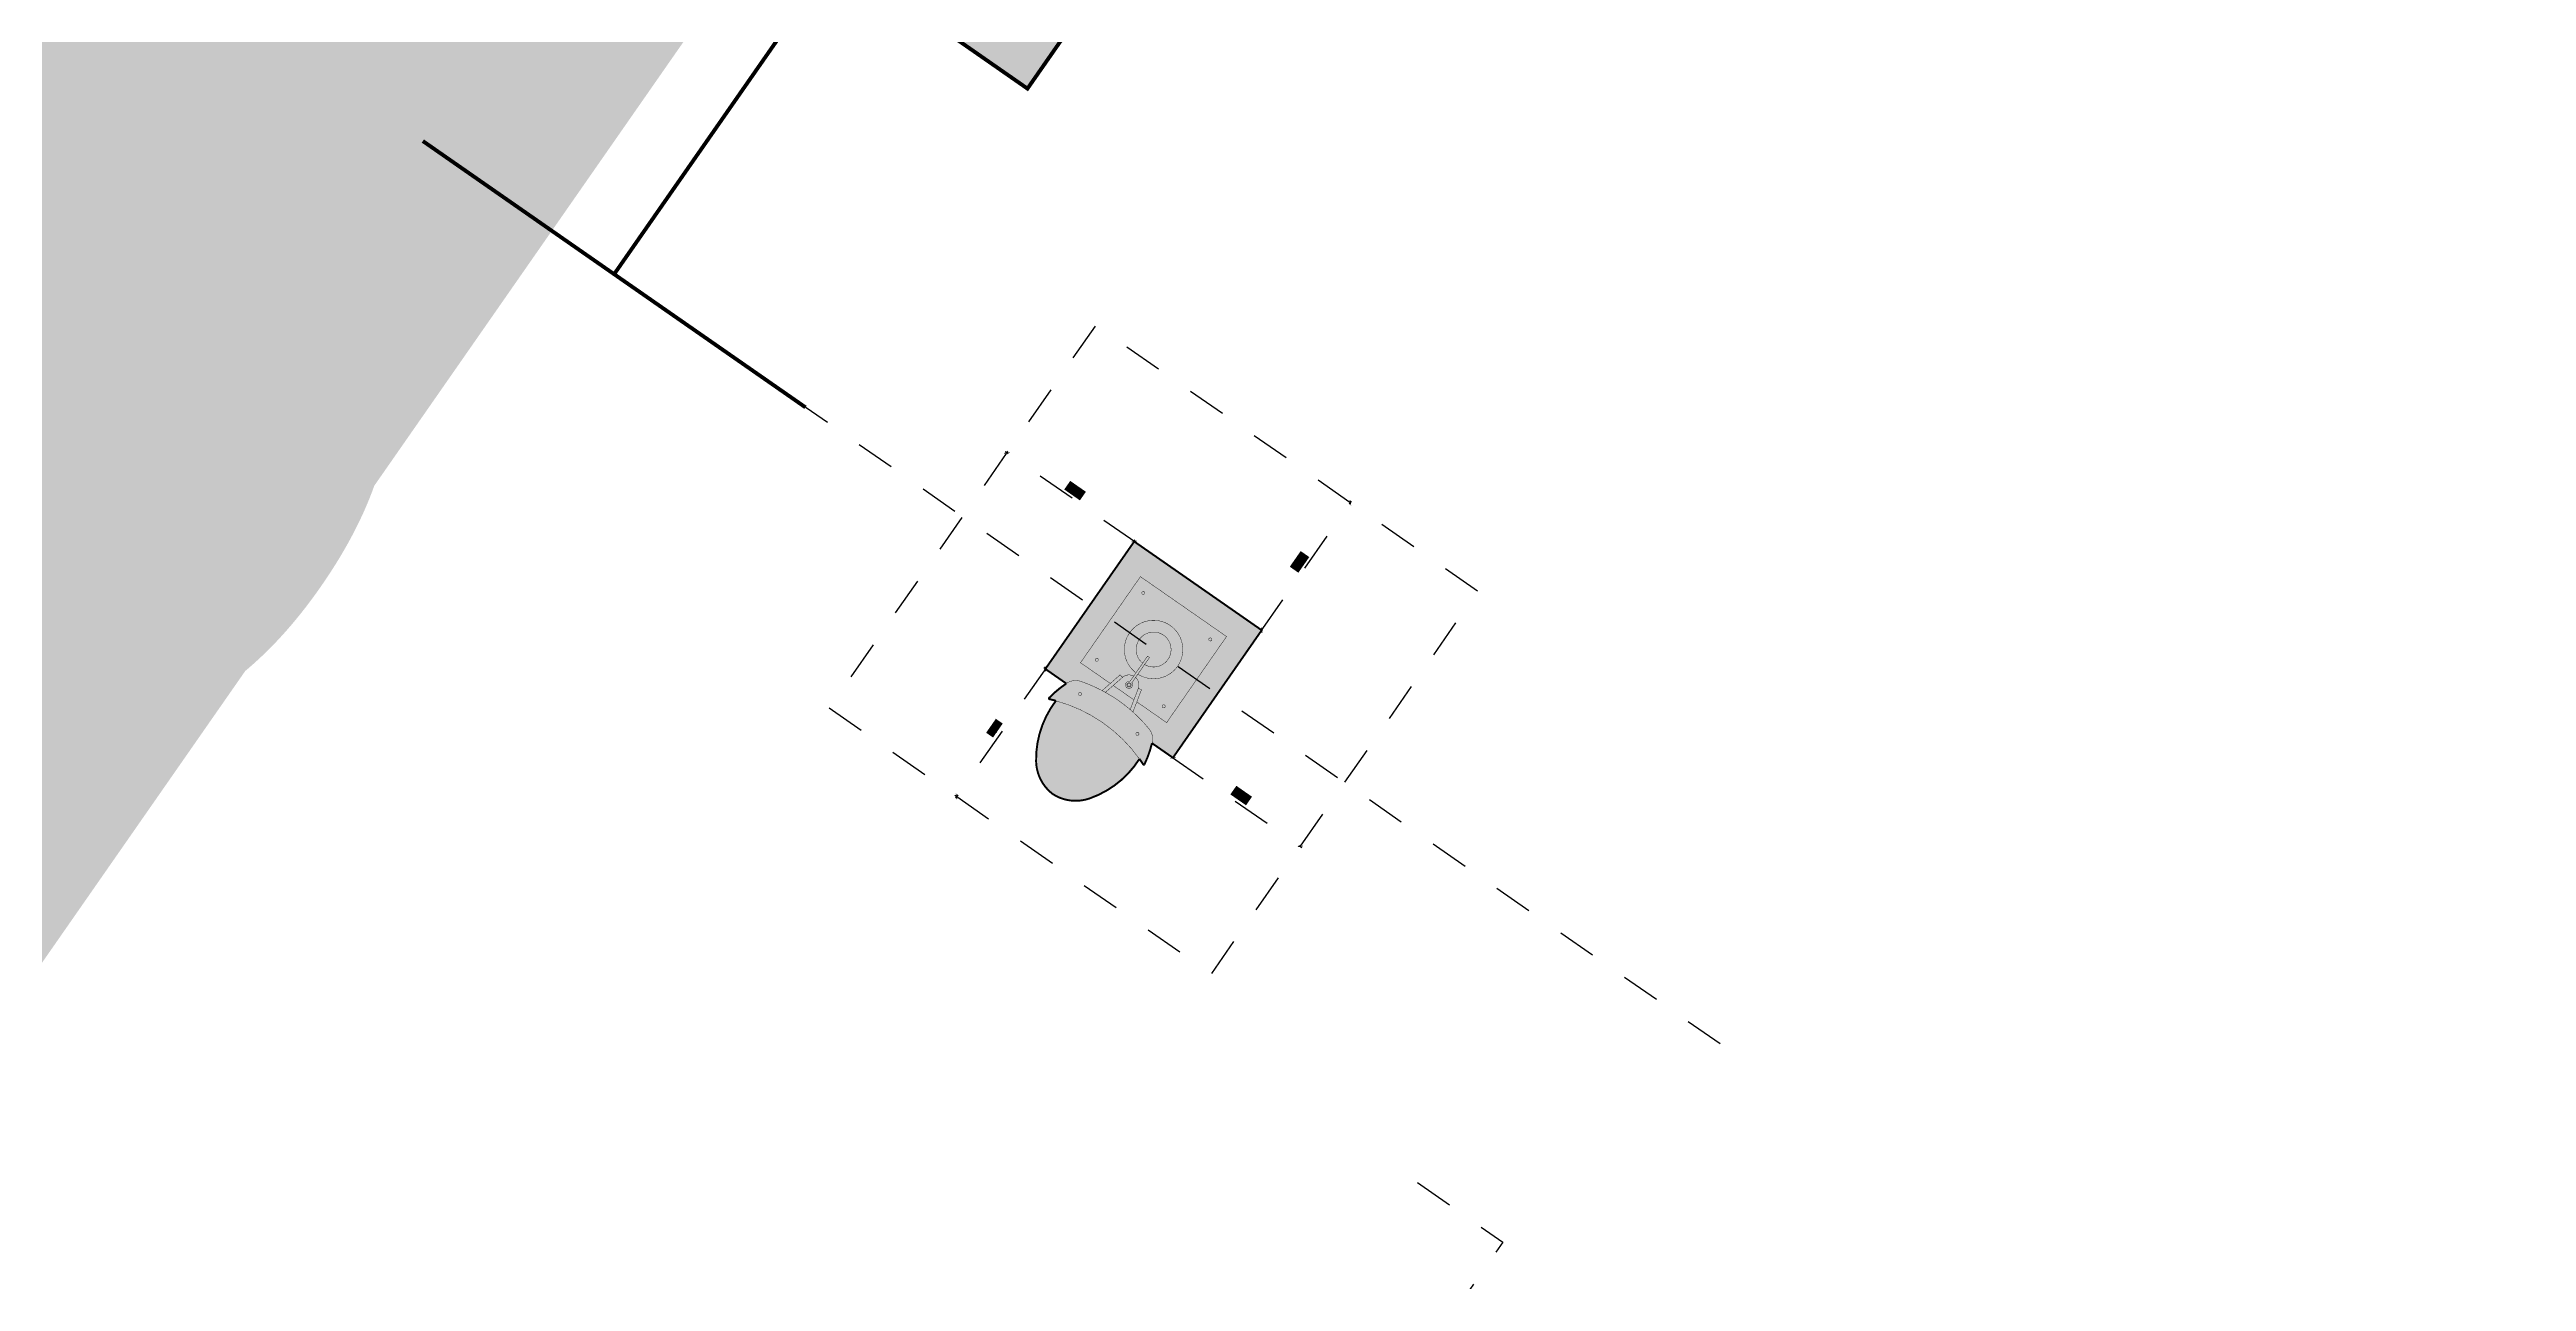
# Model space of a CAD drawing. Extents: x 218857 to 219044, y 632203 to 632441.
# Drawn here: x 218999.8 to 219006.18, y 632341.19 to 632344.36 of the extents above; entities that cross this region are included whole.
import ezdxf
from ezdxf.enums import TextEntityAlignment as Align

# ---------------------------------------------------------------- set-up
doc = ezdxf.new("R2018")
doc.units = 0
doc.header["$MEASUREMENT"] = 0
doc.linetypes.add('TRAZOS', pattern=[19.049999999999997, 12.7, -6.35])
doc.layers.get('0').update_dxf_attribs({"color": 4})
doc.layers.get('Defpoints').update_dxf_attribs({"color": 3, "lineweight": 30})
doc.layers.add('PC_T7200_002_SG-GRAL-HIDDEN DATA', color=150, linetype='TRAZOS', true_color=0x007fff, plot=False)
doc.layers.add('PC_T7200_520_SG-LOT 25-SIGNALS', color=1, linetype='Continuous', true_color=0xff0000)
doc.layers.add('PC_T7200_522_SG-LOT 25-AXLE COUNTER', color=7, linetype='Continuous', true_color=0xff0002)
doc.styles.add('ARIAL NARROW', font='ARIALN.TTF')
doc.styles.get("Standard").update_dxf_attribs({"font": 'arial.ttf'})
doc.dimstyles.new('1-10', dxfattribs={"dimscale": 10, "dimtxt": 0.0018, "dimasz": 0.001, "dimexe": 0.0005, "dimexo": 0.0005, "dimgap": 0.0008, "dimtad": 1, "dimzin": 1, "dimtxsty": 'ARIAL NARROW', "dimblk": 'ARCHTICK', "dimcen": 0.0015, "dimdle": 0.0005, "dimclrd": 256, "dimclre": 256, "dimclrt": 256, "dimazin": 0, "dimtfac": 1, "dimtmove": 0, "dimatfit": 3, "dimfxl": 0.004, "dimfxlon": 1, "dimtfill": 2, "dimtfillclr": 255, "dimlwd": -1, "dimlwe": -1, "dimarcsym": 0})

# ---------------------------------------------------------------- blocks, each defined once
blk = doc.blocks.new('*U112')
at = {"lineweight": 30}
for tag, p in [('X=INSERTIONPOINT', (4.481422312285218, 1.325410298985033)), ('Y=INSERTIONPOINT', (4.881422312285232, 1.325666097059094))]:
    blk.add_attdef(tag, text='', height=0.25, rotation=89.9999999977109, dxfattribs=at).set_placement(p, align=Align.MIDDLE_CENTER)
at = {"style": 'ARIAL NARROW', "flags": 9}
for tag, rotation, p in [('AT007', 44.99999999771089, (-0.1630447881394961, 14.60484571366747)), ('AT005', 89.99999999771089, (5.574054272974399, 11.81645736578995)), ('AT006', 89.99999999771089, (-0.1630447883707564, 8.816457366019154))]:
    blk.add_attdef(tag, text='', height=0.25, rotation=rotation, dxfattribs=at).set_placement(p, align=Align.MIDDLE_LEFT)
at = {"style": 'ARIAL NARROW'}
for tag, height, flags, p in [('AT001', 0.5, 8, (5.615955054640148, 6.316457365788249)), ('AT008', 0.25, 9, (2.915955054640153, 6.316457365896145)), ('AT004', 0.25, 9, (3.31595505464015, 6.316457365880163)), ('AT000', 0.25, 8, (3.715955054640153, 6.316457365864183)), ('AT003', 0.25, 8, (4.11595505464015, 6.316457365848201)), ('GIS01', 0.25, 9, (6.315955054640153, 6.316457365760307)), ('GIS02', 0.25, 9, (6.71595505464015, 6.316457365744325)), ('GIS03', 0.25, 9, (7.115955054640151, 6.316457365728345)), ('GIS04', 0.25, 9, (7.515955054640151, 6.316457365712363)), ('GIS05', 0.25, 9, (7.915955054640151, 6.316457365696383)), ('GIS06', 0.25, 9, (8.315955054640153, 6.316457365680401)), ('GIS07', 0.25, 9, (8.715955054640151, 6.316457365664421)), ('GIS08', 0.25, 9, (9.115955054640152, 6.316457365648441)), ('GIS09', 0.25, 9, (9.515955054640152, 6.316457365632459)), ('GIS10', 0.25, 9, (9.915955054640154, 6.316457365616477))]:
    blk.add_attdef(tag, text='', height=height, rotation=89.99999999771089, dxfattribs=dict(at, flags=flags)).set_placement(p, align=Align.MIDDLE_CENTER)
blk.add_attdef('AT009', text='', height=0.5000000000000001, rotation=1.843795378697864e-09, dxfattribs=at).set_placement((3.104988341675133, 3.999778938432176), align=Align.MIDDLE_CENTER)
blk = doc.blocks.new('_ArchTick')
at = {"color": 0, "linetype": 'ByBlock', "const_width": 0.15}
blk.add_lwpolyline([(-0.5, -0.5), (0.5, 0.5)], dxfattribs=at)
blk = doc.blocks.new('*D9')
at = {"layer": 'Defpoints', "color": 0, "linetype": 'TRAZOS', "ltscale": 0.005, "transparency": 16777216}
for p in [(-1.220024815875804, 0.05799999999999272), (-1.220024815875804, 0.05799999999999272), (-0.2200000000011642, 0.05799999999999272)]:
    blk.add_point(p, dxfattribs=at)
at = {"layer": 'PC_T7200_002_SG-GRAL-HIDDEN DATA', "ltscale": 0.005, "transparency": 16777216}
for p, q in [((-0.2150000000011641, 0.05799999999999272), (-1.225024815875804, 0.05799999999999272)), ((-1.220024815875804, 0.05799999999999273), (-1.220024815875804, 0.06299999999999273)), ((-0.2200000000011642, 0.05799999999999273), (-0.2200000000011642, 0.06299999999999273))]:
    blk.add_line(p, q, dxfattribs=at)
at = {"layer": 'PC_T7200_002_SG-GRAL-HIDDEN DATA', "linetype": 'TRAZOS', "ltscale": 0.005, "transparency": 16777216, "xscale": 0.01, "yscale": 0.01, "zscale": 0.01, "rotation": 180}
blk.add_blockref('_ArchTick', (-1.220024815875804, 0.05799999999999272), dxfattribs=at)
at = {"layer": 'PC_T7200_002_SG-GRAL-HIDDEN DATA', "linetype": 'TRAZOS', "ltscale": 0.005, "transparency": 16777216, "xscale": 0.01, "yscale": 0.01, "zscale": 0.01}
blk.add_blockref('_ArchTick', (-0.2200000000011642, 0.05799999999999272), dxfattribs=at)
at = {"layer": 'PC_T7200_002_SG-GRAL-HIDDEN DATA', "linetype": 'TRAZOS', "ltscale": 0.005, "transparency": 16777216, "insert": (-0.7200124079384841, 0.07681718963164347), "char_height": 0.018, "attachment_point": 5, "style": 'ARIAL NARROW', "bg_fill": 1, "box_fill_scale": 1.1, "bg_fill_color": 255, "bg_fill_transparency": 0}
blk.add_mtext('1,00', dxfattribs=at)
blk = doc.blocks.new('*D10')
at = {"layer": 'Defpoints', "color": 0, "linetype": 'TRAZOS', "ltscale": 0.005, "transparency": 16777216}
for p in [(0.2200000000011642, 0.05799999999999272), (1.219975184124195, 0.05799999999999107), (1.219975184124195, 0.05799999999999107)]:
    blk.add_point(p, dxfattribs=at)
at = {"layer": 'PC_T7200_002_SG-GRAL-HIDDEN DATA', "ltscale": 0.005, "transparency": 16777216}
for p, q in [((0.2150000000011641, 0.05799999999999107), (1.224975184124195, 0.05799999999999107)), ((0.2200000000011642, 0.05799999999999438), (0.2200000000011642, 0.06299999999999438)), ((1.219975184124195, 0.05799999999999107), (1.219975184124195, 0.06299999999999106))]:
    blk.add_line(p, q, dxfattribs=at)
at = {"layer": 'PC_T7200_002_SG-GRAL-HIDDEN DATA', "linetype": 'TRAZOS', "ltscale": 0.005, "transparency": 16777216, "xscale": 0.01, "yscale": 0.01, "zscale": 0.01, "rotation": 180}
blk.add_blockref('_ArchTick', (0.2200000000011642, 0.05799999999999107), dxfattribs=at)
at = {"layer": 'PC_T7200_002_SG-GRAL-HIDDEN DATA', "linetype": 'TRAZOS', "ltscale": 0.005, "transparency": 16777216, "xscale": 0.01, "yscale": 0.01, "zscale": 0.01}
blk.add_blockref('_ArchTick', (1.219975184124195, 0.05799999999999107), dxfattribs=at)
at = {"layer": 'PC_T7200_002_SG-GRAL-HIDDEN DATA', "linetype": 'TRAZOS', "ltscale": 0.005, "transparency": 16777216, "insert": (0.7199875920626797, 0.07681718963164182), "char_height": 0.018, "attachment_point": 5, "style": 'ARIAL NARROW', "bg_fill": 1, "box_fill_scale": 1.1, "bg_fill_color": 255, "bg_fill_transparency": 0}
blk.add_mtext('1,00', dxfattribs=at)
blk = doc.blocks.new('*D18')
at = {"layer": 'Defpoints', "color": 0, "linetype": 'TRAZOS', "ltscale": 0.005, "transparency": 16777216}
for p in [(0.1998254115829177, 0.5998543394666401), (0.1998254115829275, 0.5998543394666401), (0.1999302742263326, 0.1997845262979824)]:
    blk.add_point(p, dxfattribs=at)
at = {"layer": 'PC_T7200_002_SG-GRAL-HIDDEN DATA', "ltscale": 0.005, "transparency": 16777216}
for p, q in [((0.1998254115829078, 0.5998543394666401), (0.1948254115829078, 0.5998543394666401)), ((0.1998254115829276, 0.1947845262979824), (0.1998254115829275, 0.6048543394666401)), ((0.1998254115829276, 0.1997845262979824), (0.1948254115829276, 0.1997845262979824))]:
    blk.add_line(p, q, dxfattribs=at)
at = {"layer": 'PC_T7200_002_SG-GRAL-HIDDEN DATA', "linetype": 'TRAZOS', "ltscale": 0.005, "transparency": 16777216, "xscale": 0.01, "yscale": 0.01, "zscale": 0.01}
for p, rotation in [((0.1998254115829275, 0.5998543394666401), 90), ((0.1998254115829276, 0.1997845262979824), 270)]:
    blk.add_blockref('_ArchTick', p, dxfattribs=dict(at, rotation=rotation))
at = {"layer": 'PC_T7200_002_SG-GRAL-HIDDEN DATA', "linetype": 'TRAZOS', "ltscale": 0.005, "transparency": 16777216, "insert": (0.1810082219512769, 0.3998194328823111), "char_height": 0.018, "attachment_point": 5, "rotation": 90, "style": 'ARIAL NARROW', "bg_fill": 1, "box_fill_scale": 1.25, "bg_fill_color": 255, "bg_fill_transparency": 0}
blk.add_mtext('0,40', dxfattribs=at)
blk = doc.blocks.new('*D19')
at = {"layer": 'Defpoints', "color": 0, "linetype": 'TRAZOS', "ltscale": 0.005, "transparency": 16777216}
for p in [(0.2002095269009924, -0.2002154493326174), (0.5995878779013221, -0.2002154493326174), (0.5995878779013221, -0.2002154493326174)]:
    blk.add_point(p, dxfattribs=at)
at = {"layer": 'PC_T7200_002_SG-GRAL-HIDDEN DATA', "ltscale": 0.005, "transparency": 16777216}
for p, q in [((0.1952095269009924, -0.2002154493326174), (0.6045878779013221, -0.2002154493326174)), ((0.2002095269009924, -0.2002154493326174), (0.2002095269009924, -0.1952154493326174)), ((0.5995878779013221, -0.2002154493326174), (0.5995878779013221, -0.1952154493326174))]:
    blk.add_line(p, q, dxfattribs=at)
at = {"layer": 'PC_T7200_002_SG-GRAL-HIDDEN DATA', "linetype": 'TRAZOS', "ltscale": 0.005, "transparency": 16777216, "xscale": 0.01, "yscale": 0.01, "zscale": 0.01, "rotation": 180}
blk.add_blockref('_ArchTick', (0.2002095269009924, -0.2002154493326174), dxfattribs=at)
at = {"layer": 'PC_T7200_002_SG-GRAL-HIDDEN DATA', "linetype": 'TRAZOS', "ltscale": 0.005, "transparency": 16777216, "xscale": 0.01, "yscale": 0.01, "zscale": 0.01}
blk.add_blockref('_ArchTick', (0.5995878779013221, -0.2002154493326174), dxfattribs=at)
at = {"layer": 'PC_T7200_002_SG-GRAL-HIDDEN DATA', "linetype": 'TRAZOS', "ltscale": 0.005, "transparency": 16777216, "insert": (0.3998987024011572, -0.1813982597009666), "char_height": 0.018, "attachment_point": 5, "style": 'ARIAL NARROW', "bg_fill": 1, "box_fill_scale": 1.25, "bg_fill_color": 255, "bg_fill_transparency": 0}
blk.add_mtext('0,40', dxfattribs=at)
blk = doc.blocks.new('*D20')
at = {"layer": 'Defpoints', "color": 0, "linetype": 'TRAZOS', "ltscale": 0.005, "transparency": 16777216}
for p in [(-0.5993081402864358, 0.1997845262979823), (-0.5993081402864358, 0.1997845262979823), (-0.199929789286106, 0.1997845262979823)]:
    blk.add_point(p, dxfattribs=at)
at = {"layer": 'PC_T7200_002_SG-GRAL-HIDDEN DATA', "ltscale": 0.005, "transparency": 16777216}
for p, q in [((-0.194929789286106, 0.1997845262979823), (-0.6043081402864358, 0.1997845262979823)), ((-0.5993081402864358, 0.1997845262979823), (-0.5993081402864358, 0.2047845262979823)), ((-0.199929789286106, 0.1997845262979823), (-0.199929789286106, 0.2047845262979823))]:
    blk.add_line(p, q, dxfattribs=at)
at = {"layer": 'PC_T7200_002_SG-GRAL-HIDDEN DATA', "linetype": 'TRAZOS', "ltscale": 0.005, "transparency": 16777216, "xscale": 0.01, "yscale": 0.01, "zscale": 0.01, "rotation": 180}
blk.add_blockref('_ArchTick', (-0.5993081402864358, 0.1997845262979823), dxfattribs=at)
at = {"layer": 'PC_T7200_002_SG-GRAL-HIDDEN DATA', "linetype": 'TRAZOS', "ltscale": 0.005, "transparency": 16777216, "xscale": 0.01, "yscale": 0.01, "zscale": 0.01}
blk.add_blockref('_ArchTick', (-0.199929789286106, 0.1997845262979823), dxfattribs=at)
at = {"layer": 'PC_T7200_002_SG-GRAL-HIDDEN DATA', "linetype": 'TRAZOS', "ltscale": 0.005, "transparency": 16777216, "insert": (-0.3996189647862709, 0.218601715929633), "char_height": 0.018, "attachment_point": 5, "style": 'ARIAL NARROW', "bg_fill": 1, "box_fill_scale": 1.25, "bg_fill_color": 255, "bg_fill_transparency": 0}
blk.add_mtext('0,40', dxfattribs=at)
blk = doc.blocks.new('*D13')
at = {"layer": 'Defpoints', "color": 0, "linetype": 'TRAZOS', "ltscale": 0.005, "transparency": 16777216}
for p in [(-0.1999996024547671, -0.2002154493326175), (-0.1999996024547671, -0.6002154493326176), (-0.1999996024547674, -0.6002154493326176)]:
    blk.add_point(p, dxfattribs=at)
at = {"layer": 'PC_T7200_002_SG-GRAL-HIDDEN DATA', "ltscale": 0.005, "transparency": 16777216}
for p, q in [((-0.1999996024547675, -0.2002154493326175), (-0.2049996024547675, -0.2002154493326175)), ((-0.1999996024547675, -0.1952154493326175), (-0.1999996024547674, -0.6052154493326176)), ((-0.1999996024547674, -0.6002154493326176), (-0.2049996024547674, -0.6002154493326176))]:
    blk.add_line(p, q, dxfattribs=at)
at = {"layer": 'PC_T7200_002_SG-GRAL-HIDDEN DATA', "linetype": 'TRAZOS', "ltscale": 0.005, "transparency": 16777216, "xscale": 0.01, "yscale": 0.01, "zscale": 0.01}
for p, rotation in [((-0.1999996024547675, -0.2002154493326175), 90), ((-0.1999996024547674, -0.6002154493326176), 270)]:
    blk.add_blockref('_ArchTick', p, dxfattribs=dict(at, rotation=rotation))
at = {"layer": 'PC_T7200_002_SG-GRAL-HIDDEN DATA', "linetype": 'TRAZOS', "ltscale": 0.005, "transparency": 16777216, "insert": (-0.2188167920864183, -0.4002154493326174), "char_height": 0.018, "attachment_point": 5, "rotation": 90, "style": 'ARIAL NARROW', "bg_fill": 1, "box_fill_scale": 1.1, "bg_fill_color": 255, "bg_fill_transparency": 0}
blk.add_mtext('0,40', dxfattribs=at)
blk = doc.blocks.new('PC_T7200_(CAFS)_P1')
at = {"lineweight": 0}
h = blk.add_hatch(dxfattribs=at)
h.set_pattern_fill('ANSI31', color=256, scale=0.02)
h.set_pattern_definition([(45, (0, 0), (-0.04490128060534577, 0.04490128060534577), [])])
edge = h.paths.add_edge_path()
edge.add_line((-0.2200000000011642, 0.05799999999999272), (-0.2200000000011642, 0.150749987067627))
edge.add_arc((-0.2000747624312768, 0.1507499870918174), 0.01992523756988734, 134.8360176547205, 180.0000000695605, ccw=False)
edge.add_line((-0.214123651443515, 0.1648795238760954), (-0.1594869286345784, 0.2192043941067254))
edge.add_arc((-0.1454380397448777, 0.2050748573540543), 0.01992523746107528, 89.99999988377391, 134.8360174689338, ccw=False)
edge.add_line((-0.1454380397044588, 0.2250000948151296), (-0.1398878562322352, 0.2250000000530576))
edge.add_line((-0.1398878562322352, 0.2250000000530576), (-0.139999999984866, 0.2679999999999723))
edge.add_line((-0.139999999984866, 0.2679999999999723), (-0.0801121438271366, 0.2679999999999723))
edge.add_line((-0.0801121438271366, 0.2679999999999723), (-0.0801121438271366, 0.2250000000530576))
edge.add_line((-0.0801121438271366, 0.2250000000530576), (0.08011214373982511, 0.2250000000530576))
edge.add_line((0.08011214373982511, 0.2250000000530576), (0.07999999998719431, 0.2679999999999723))
edge.add_line((0.07999999998719431, 0.2679999999999723), (0.1398878561449237, 0.2679999999999723))
edge.add_line((0.1398878561449237, 0.2679999999999723), (0.1398878561449237, 0.2250000000530576))
edge.add_line((0.1398878561449237, 0.2250000000530576), (0.1454380397044588, 0.2250000948151296))
edge.add_arc((0.1454380397303258, 0.2050748573893285), 0.01992523742580116, 45.16398248922161, 90.0000000743816, ccw=False)
edge.add_line((0.1594869286054745, 0.2192043941067254), (0.214123651443515, 0.1648795237596801))
edge.add_arc((0.2000747625712357, 0.1507499870336098), 0.01992523742992847, 9.78178036348254e-08, 45.163982512657924, ccw=False)
edge.add_line((0.2200000000011642, 0.150749987067627), (0.2200000000011642, 0.05799999999999272))
edge.add_line((0.2200000000011642, 0.05799999999999272), (0.1806871313310694, 0.05799999999999272))
edge.add_line((0.1806871313310694, 0.05799999999999272), (0.1806871313310694, 0))
edge.add_line((0.1806871313310694, 0), (-0.1806871313310694, 0))
edge.add_line((-0.1806871313310694, 0), (-0.1806871313310694, 0.05799999999999272))
edge.add_line((-0.1806871313310694, 0.05799999999999272), (-0.2200000000011642, 0.05799999999999272))
at = {"const_width": 0.001, "flags": 128}
for points in [[(-0.2200000000011642, 0.05799999999999272), (-0.2200000000011642, 0.150749987067627, -0.1996562915409382), (-0.214123651443515, 0.1648795238760954), (-0.1594869286345784, 0.2192043941067254, -0.1981686549439758), (-0.1454380397044588, 0.2250000948151296), (-0.1398878562322352, 0.2250000000530576), (-0.139999999984866, 0.2679999999999723), (-0.0801121438271366, 0.2679999999999723), (-0.0801121438271366, 0.2250000000530576), (0.08011214373982511, 0.2250000000530576), (0.07999999998719431, 0.2679999999999723), (0.1398878561449237, 0.2679999999999723), (0.1398878561449237, 0.2250000000530576), (0.1454380397044588, 0.2250000948151296, -0.1981686549439758), (0.1594869286054745, 0.2192043941067254), (0.214123651443515, 0.1648795237596801, -0.1996562915409381), (0.2200000000011642, 0.150749987067627), (0.2200000000011642, 0.05799999999999272), (0.1806871313310694, 0.05799999999999272), (0.1806871313310694, 0), (-0.1806871313310694, 0), (-0.1806871313310694, 0.05799999999999272)], [(-0.1135330315055325, 0.1938041272520742, 1), (-0.1045330315055326, 0.1938041272520742, 1)], [(0.1035215124529787, 0.1938041272520742, 1), (0.1125215124529786, 0.1938041272520742, 1)], [(-0.1949559752729255, 0.09139999999999998, 1), (-0.1859559752729256, 0.09139999999999998, 1)], [(0.1839329371969216, 0.09139999999999998, 1), (0.1929329371969215, 0.09139999999999998, 1)]]:
    blk.add_lwpolyline(points, format="xyb", close=True, dxfattribs=at)
blk.add_lwpolyline([(-0.206204032379901, 0.05799999999999272), (-0.206204032379901, 0.1450123670110202, -0.1996562915409382), (-0.2003276838222519, 0.1591419037030732), (-0.1537955675448757, 0.2054084264272547, -0.1981686549439758), (-0.1397466786147561, 0.2112041272520742), (0.1397466785856523, 0.2112041272520742, -0.1981686549439758), (0.1537955675157718, 0.2054084264272547), (0.2003276838222519, 0.1591419037030732, -0.1996562915409382), (0.2062040323507972, 0.1450123670110202), (0.2062040323507972, 0.05799999999999272)], format="xyb", dxfattribs=at)
for points in [[(-0.1398878562322352, 0.2250000000530576), (-0.0801121438271366, 0.2250000000530576)], [(0.1398878561449237, 0.2250000000530576), (0.08011214373982511, 0.2250000000530576)], [(0.1806871313310694, 0.05203820171300322), (-0.1806871313310694, 0.05203820171300322)], [(-0.1806871313310694, 0.03730017109774053), (0.1806871313310694, 0.03730017109774053)]]:
    blk.add_lwpolyline(points, dxfattribs=at)
at = {"layer": 'PC_T7200_002_SG-GRAL-HIDDEN DATA', "linetype": 'TRAZOS', "ltscale": 0.005, "flags": 128}
blk.add_lwpolyline([(1.219975184124195, 0), (1.219975184124196, 0.2679999999999723), (-1.220024815875804, 0.2679999999999723), (-1.220024815875804, 0)], dxfattribs=at)
at = {"layer": 'PC_T7200_002_SG-GRAL-HIDDEN DATA', "linetype": 'TRAZOS', "ltscale": 0.005}
for base, p1, p2, picture, middle in [((-1.220024815875804, 0.05799999999999272), (-0.2200000000011642, 0.05799999999999272), (-1.220024815875804, 0.05799999999999272), '*D9', (-0.7200124079384841, 0.07681718963164347)), ((1.219975184124195, 0.05799999999999107), (0.2200000000011642, 0.05799999999999272), (1.219975184124195, 0.05799999999999107), '*D10', (0.7199875920626797, 0.07681718963164182))]:
    dim = blk.add_linear_dim(base=base, p1=p1, p2=p2, dimstyle='1-10', dxfattribs=at)
    dim.commit()
    dim.dimension.update_dxf_attribs({"geometry": picture, "text_midpoint": middle})
blk = doc.blocks.new('*U118')
at = {"layer": 'PC_T7200_002_SG-GRAL-HIDDEN DATA', "linetype": 'TRAZOS', "ltscale": 0.005}
blk.add_line((-4.410248682758654, -2.639748095738136), (-0.4102486827586549, -2.639748095494387), dxfattribs=at)
at = {"color": 0, "xscale": -1, "rotation": 180}
blk.add_blockref('PC_T7200_(CAFS)_P1', (0, -0.6000000000000005), dxfattribs=at)
at = {"style": 'ARIAL NARROW'}
for tag, height, flags, p in [('AT018', 0.25, 9, (-2.410205049710393, 0.3602519043837398)), ('AT008', 0.25, 9, (-2.410205049686019, -0.03974809561625881)), ('AT004', 0.25, 9, (-2.410205049661644, -0.43974809561626)), ('AT000', 0.25, 8, (-2.410205049637269, -0.8397480956162591)), ('AT003', 0.25, 8, (-2.410205049612894, -1.239748095616259)), ('AT001', 0.5, 8, (-2.410248682758655, -2.639748095616262)), ('GIS01', 0.25, 9, (-2.410248682715999, -3.339748095616262)), ('GIS02', 0.25, 9, (-2.410248682691624, -3.739748095616262)), ('GIS03', 0.25, 9, (-2.41024868266725, -4.139748095616262)), ('GIS04', 0.25, 9, (-2.410248682642874, -4.539748095616261)), ('GIS05', 0.25, 9, (-2.4102486826185, -4.939748095616262)), ('GIS06', 0.25, 9, (-2.410248682594125, -5.339748095616262)), ('GIS07', 0.25, 9, (-2.41024868256975, -5.739748095616262)), ('GIS08', 0.25, 9, (-2.410248682545375, -6.139748095616262)), ('GIS09', 0.25, 9, (-2.410248682521, -6.539748095616263)), ('GIS10', 0.25, 9, (-2.410248682496626, -6.939748095616263))]:
    blk.add_attdef(tag, text='', height=height, rotation=3.491434818248487e-09, dxfattribs=dict(at, flags=flags)).set_placement(p, align=Align.MIDDLE_CENTER)
at = {"lineweight": 30, "flags": 104}
for tag, p in [('X=INSERTIONPOINT', (-7.401252116439191, -1.605215353764873)), ('Y=INSERTIONPOINT', (-7.401039951555848, -2.005215353764861))]:
    blk.add_attdef(tag, text='', height=0.25, dxfattribs=at).set_placement(p, align=Align.MIDDLE_CENTER)
at = {"style": 'ARIAL NARROW', "flags": 9}
for tag, rotation, p in [('AT006', 3.491434818248487e-09, (0.5897513172413449, -2.63974809543345)), ('AT005', 3.491434818248487e-09, (3.589751317241345, -2.639748095250639)), ('AT007', 315.0000000034913, (6.378139664889665, -2.639748095080724))]:
    blk.add_attdef(tag, text='', height=0.25, rotation=rotation, dxfattribs=at).set_placement(p, align=Align.MIDDLE_LEFT)
blk = doc.blocks.new('PC_T7200_(CAFS)_BQ1')
h = blk.add_hatch(color=255)
h.dxf.hatch_style = 1
h.paths.add_polyline_path([(0.1999302742263325, 0.1997845262979823), (-0.1998599761174447, 0.1997845262979822), (-0.199999602454767, -0.2002154493326174), (-0.1343418751112662, -0.2002383682039834, 0.054192459885816), (-0.1494960569648304, -0.2558042024631642, 0.5841678409130379), (-0.1467670674767373, -0.2579723626524836, -0.01084924391094635), (-0.1309783669577555, -0.2519514031328498, 0.1685763664127019), (-0.08397709844084536, -0.4086544499752965, 0.2306936481726479), (3.514905444421124e-05, -0.4536734373069677, 0.2306924025069526), (0.08404654033782644, -0.4086538316872964, 0.1685759887756587), (0.1310486650666433, -0.2519514031328497, -0.01084924391577494), (0.1468373646507923, -0.2579723651249878, 0.5841678380595307), (0.1495663541419263, -0.2558042049529353, 0.05419246192721883), (0.1344121732201559, -0.2002383682039834), (0.2000699005636548, -0.2002154493326174)])
h = blk.add_hatch(color=0)
h.dxf.hatch_style = 1
h.paths.add_polyline_path([(0.003008679905519562, -0.02296317009147941), (0.003016337042693194, -0.04489925135712978, 29.9602874050286), (-0.002984990719423122, -0.04490134621579499), (-0.002992647856594253, -0.02296526495014461)])
at = {"color": 0, "flags": 128}
for points, const_width in [([(0.1344121732201559, -0.2002383682039834), (0.2000699005636548, -0.2002154493326174), (0.1999302742263325, 0.1997845262979823), (-0.1998599761174447, 0.1997845262979823), (-0.199999602454767, -0.2002154493326174), (-0.1343418751112662, -0.2002383682039834)], 0.005), ([(0.04160792548547909, -0.1352707590389386), (0.1350472152438156, -0.1352381425724758), (0.1349529674661267, 0.1347618409781859), (-0.135047016084535, 0.1346675932004899), (-0.134952768306839, -0.1353323903501717), (-0.04151347854843856, -0.1352997738837018)], 0.001), ([(-0.04818634480643191, -0.1624022104735019), (-0.03346393456296703, -0.1026058389226066)], 0.001), ([(-0.02486908066070037, -0.1047229704604504), (-0.03346393456296703, -0.1026058389226066)], 0.001), ([(0.02494218501983148, -0.1047055830479309), (0.03353555879106529, -0.1025824516865299)], 0.001), ([(0.04829971118595444, -0.1623685304849474), (0.03353555879106529, -0.1025824516865299)], 0.001), ([(-0.03239658402628742, -0.1352965914870339), (0.03249103096333505, -0.1352739414356066)], 0.001)]:
    blk.add_lwpolyline(points, dxfattribs=dict(at, const_width=const_width))
at = {"color": 0, "const_width": 0.001, "flags": 128}
for points in [[(-0.1050372438918858, 0.1086770542286288, 22918.31179205733), (-0.1050365459369405, 0.1086770542895366)], [(0.1049431952734776, 0.1086770542286288, -22918.31179205733), (0.1049424973185322, 0.1086770542895366)], [(-0.1050372438918858, -0.1091533558229187, -22918.31179205733), (-0.1050365459369405, -0.1091533558838265)], [(4.0617368973761e-05, -0.1163601860744734, 1.000089810340721), (3.677768616205945e-05, -0.1053603055384826, 1.000089810340721)], [(3.988464797521907e-05, -0.1142610951330667, 0.9999999999997388), (3.751051173828124e-05, -0.107459696087929, 0.9999999999997388)], [(0.1049431952734776, -0.1091533558229187, 22918.31179205733), (0.1049424973185322, -0.1091533558838265)], [(-0.0899331613742691, -0.2060156570925074, 22918.31179205733), (-0.0899338593292145, -0.2060156571534151)], [(0.09003373287736571, -0.2059528367929744, 22918.31179205733), (0.09003303492242032, -0.2059528368538821)]]:
    blk.add_lwpolyline(points, format="xyb", close=True, dxfattribs=at)
at = {"color": 0, "flags": 128}
for points, const_width in [([(0.003026922845378754, -0.07522534095063804, 50.1597662558647), (-0.002974404916742168, -0.07522743580929614)], 0.001), ([(0.003016337042692774, -0.0448992513571298, 29.96028740503221), (-0.00298499071942282, -0.044901346215795)], 0.001), ([(0.03892372968529378, -0.1613225639634379), (0.02494633616819164, -0.1047223929641632, 0.08696530387047699), (0.02113046142598285, -0.09617862266290444, 0.2122528525180013), (0.003030468810784503, -0.08538378314085548), (0.003008679905519562, -0.02296317009147941), (-0.002992647856594255, -0.02296526495014461), (-0.002970858951336419, -0.08538587799952779, 0.2122528525180013), (-0.02106331093661162, -0.09619335106853555, 0.08696530387047699), (-0.02487322007250747, -0.104739783270638), (-0.03881109581297459, -0.1613496985375065)], 0.001), ([(-0.002970858951336419, -0.08538587799952779), (-0.002964928119084442, -0.1023764601563002, 0.8430598238932915), (4.183917040712082e-05, -0.1198603892204773, 0.8430598238932914), (0.003036399643029375, -0.102374365297635), (0.003030468810784503, -0.08538378314085548)], 0.001), ([(-0.1342723477234851, -0.2003321567985807, -0.002449954726749466), (-0.1333067980586196, -0.1979057957000947, -0.2310939804273659), (-0.1072381735935013, -0.1744640838164031, -0.03895083144523995), (-0.04818634480643191, -0.1624022104735019, -0.03101260562403125), (5.564558913540019e-05, -0.1594128637660646, -0.03101260562403125), (0.04829971118595444, -0.1623685304849474, -0.03895083144523995), (0.1073599463579169, -0.1743891749381277, -0.2310939804273659), (0.1334449298711247, -0.1978126817775632, -0.002449954726751359), (0.1344121732201555, -0.2002383682039834)], 0.001), ([(-0.1343787358675793, -0.200332193935074, 0.05409977318056679), (-0.1494964174444942, -0.2558064737915089, 0.5837821957835276), (-0.1467670689447402, -0.2579723632490953, -0.01084924492834517), (-0.1309783669577556, -0.2519514031328498, 0.1692337643552827), (-0.08360190306397719, -0.4091708260705644, 0.2291492769623433), (3.514905444390592e-05, -0.4536734373069677, 0.2291492769624395), (0.0836722011728881, -0.4091708260705289, 0.1692337643552418), (0.1310486650666434, -0.2519514031328498, -0.0108513263686187), (0.1468403703547558, -0.2579735838366233, 0.5836242357491792), (0.1495663542669021, -0.2558042057374763, 0.05409761224135461), (0.1344490339764689, -0.200332193935074)], 0.005), ([(0.1310486650666431, -0.2519514031328498, 0.08595552589622335), (8.004660092786331e-05, -0.2293166105093007, 0.0859555258962226), (-0.1308727378835359, -0.252042830953819)], 0.001)]:
    blk.add_lwpolyline(points, format="xyb", dxfattribs=dict(at, const_width=const_width))
at = {"layer": 'PC_T7200_002_SG-GRAL-HIDDEN DATA', "linetype": 'TRAZOS', "ltscale": 0.005}
blk.add_line((1.777070704617048, -0.0002210613790993438), (-1.771069221793691, -0.0002210613790993438), dxfattribs=at)
at = {"layer": 'PC_T7200_002_SG-GRAL-HIDDEN DATA', "linetype": 'TRAZOS', "ltscale": 0.005, "flags": 128}
blk.add_lwpolyline([(-0.5993779534550969, -0.6002154493326174), (0.5994482515639843, -0.6002154493326174), (0.5994482515639842, 0.5997845262979823), (-0.599377953455097, 0.5997845262979823)], close=True, dxfattribs=at)
at = {"layer": 'PC_T7200_002_SG-GRAL-HIDDEN DATA', "linetype": 'TRAZOS', "ltscale": 0.005}
for base, p1, p2, picture, middle in [((0.1998254115829275, 0.5998543394666401), (0.1999302742263325, 0.1997845262979823), (0.1998254115829176, 0.5998543394666399), '*D18', (0.1810082219512769, 0.3998194328823111)), ((-0.1999996024547674, -0.6002154493326176), (-0.199999602454767, -0.2002154493326174), (-0.199999602454767, -0.6002154493326174), '*D13', (-0.2188167920864183, -0.4002154493326174))]:
    dim = blk.add_linear_dim(base=base, p1=p1, p2=p2, angle=90, dimstyle='1-10', dxfattribs=at)
    dim.commit()
    dim.dimension.update_dxf_attribs({"geometry": picture, "text_midpoint": middle})
for base, p1, p2, picture, middle in [((-0.5993081402864358, 0.1997845262979823), (-0.199929789286106, 0.1997845262979823), (-0.5993081402864358, 0.1997845262979823), '*D20', (-0.3996189647862709, 0.218601715929633)), ((0.5995878779013221, -0.2002154493326174), (0.2002095269009924, -0.2002154493326174), (0.5995878779013221, -0.2002154493326174), '*D19', (0.3998987024011572, -0.1813982597009666))]:
    dim = blk.add_linear_dim(base=base, p1=p1, p2=p2, dimstyle='1-10', dxfattribs=at)
    dim.commit()
    dim.dimension.update_dxf_attribs({"geometry": picture, "text_midpoint": middle})
blk = doc.blocks.new('*U140')
at = {"color": 0}
blk.add_blockref('PC_T7200_(CAFS)_BQ1', (0, 0), dxfattribs=at)
at = {"lineweight": 30, "flags": 47}
for tag, p in [('X=INSERTIONPOINT', (-2.750704271111235, 1.958136778828244)), ('Y=INSERTIONPOINT', (-2.350723633810532, 1.95419276853554))]:
    blk.add_attdef(tag, text='', height=0.2500000000000001, rotation=89.39841272849263, dxfattribs=at).set_placement(p, align=Align.MIDDLE_CENTER)
at = {"style": 'ARIAL NARROW', "flags": 9}
for tag, rotation, p in [('AT007', 44.39841272849262, (-7.255488121507868, 15.28560473192629)), ('AT005', 89.39841272849263, (-1.54798193920611, 12.43713349377058)), ('AT006', 89.39841272849263, (-7.31626322223156, 9.497535446722214))]:
    blk.add_attdef(tag, text='', height=0.2500000000000001, rotation=rotation, dxfattribs=at).set_placement(p, align=Align.MIDDLE_LEFT)
at = {"style": 'ARIAL NARROW'}
for tag, height, flags, p in [('AT001', 0.5000000000000001, 8, (-1.563830638328061, 6.936996723265771)), ('AT008', 0.2500000000000001, 9, (-4.263681811306146, 6.965345334675159)), ('AT004', 0.2500000000000001, 9, (-3.863703859753838, 6.96114554039229)), ('AT000', 0.2500000000000001, 8, (-3.463725908201526, 6.956945746109422)), ('AT003', 0.2500000000000001, 8, (-3.063747956649221, 6.952745951826553)), ('GIS01', 0.2500000000000001, 9, (-0.8638692231115158, 6.929647083270776)), ('GIS02', 0.2500000000000001, 9, (-0.4638912715592078, 6.925447288987908)), ('GIS03', 0.2500000000000001, 9, (-0.06391332000689709, 6.921247494705039)), ('GIS04', 0.2500000000000001, 9, (0.3360646315454128, 6.917047700422169)), ('GIS05', 0.2500000000000001, 9, (0.7360425830977237, 6.912847906139301)), ('GIS06', 0.2500000000000001, 9, (1.136020534650033, 6.908648111856433)), ('GIS07', 0.2500000000000001, 9, (1.535998486202341, 6.904448317573563)), ('GIS08', 0.2500000000000001, 9, (1.935976437754651, 6.900248523290695)), ('GIS09', 0.2500000000000001, 9, (2.335954389306961, 6.896048729007826)), ('GIS10', 0.2500000000000001, 9, (2.735932340859273, 6.891848934724958))]:
    blk.add_attdef(tag, text='', height=height, rotation=89.39841272849263, dxfattribs=dict(at, flags=flags)).set_placement(p, align=Align.MIDDLE_CENTER)
blk.add_attdef('AT009', text='', height=0.5000000000000001, rotation=1.843795378697864e-09, dxfattribs=at).set_placement((-1.691650141765394, 3.999778938290848), align=Align.MIDDLE_CENTER)
blk = doc.blocks.new('*U143')
at = {"true_color": 0xffffff}
h = blk.add_hatch(color=7, dxfattribs=at)
h.dxf.hatch_style = 1
h.paths.add_polyline_path([(-1.091650141720219, 0.9997789385991518), (-2.291650141720207, 0.9997789385605396), (-2.29165014175882, 2.199778938502396), (-1.091650141758831, 2.199778938541009)])
at = {"color": 0, "const_width": 0.01, "flags": 128}
blk.add_lwpolyline([(-1.091650141720219, 0.9997789385991518), (-2.291650141720207, 0.9997789385605396), (-2.29165014175882, 2.199778938502396), (-1.091650141758831, 2.199778938541009)], close=True, dxfattribs=at)
for points in [[(-1.691650141720214, 0.9997789386380185), (-1.691650141688037, -0.0002210613619816534)], [(-2.291650141688031, -0.0002210613812875436), (-1.091650141688042, -0.000221061342675097)]]:
    blk.add_lwpolyline(points, dxfattribs=at)
at = {"color": 0}
blk.add_blockref('PC_T7200_(CAFS)_BQ1', (0, 0), dxfattribs=at)
at = {"lineweight": 30, "flags": 36}
for tag, p in [('X=INSERTIONPOINT', (-4.634985716444159, -3.01928321872839)), ('Y=INSERTIONPOINT', (-4.23500507914266, -3.023227228940179))]:
    blk.add_attdef(tag, text='', height=0.25, rotation=89.3984127400835, dxfattribs=at).set_placement(p, align=Align.MIDDLE_CENTER)
at = {"style": 'ARIAL NARROW', "flags": 9}
for tag, rotation, p in [('AT007', 44.39841274008349, (-9.139769569536927, 10.30818473345834)), ('AT005', 89.3984127400835, (-5.650921033685997, 7.483009544366694)), ('AT006', 89.3984127400835, (-9.2005446690897, 4.520115448241969))]:
    blk.add_attdef(tag, text='', height=0.25, rotation=rotation, dxfattribs=at).set_placement(p, align=Align.MIDDLE_LEFT)
at = {"style": 'ARIAL NARROW'}
for tag, height, flags, p in [('AT001', 0.5, 8, (-3.448112084668204, 1.959576725949237)), ('AT008', 0.25, 9, (-6.147963257652023, 1.987925336812446)), ('AT004', 0.25, 9, (-5.747985306098865, 1.983725542610493)), ('AT000', 0.25, 8, (-5.348007354545706, 1.97952574840854)), ('AT003', 0.25, 8, (-4.948029402992548, 1.975325954206586)), ('GIS01', 0.25, 9, (-2.748150669450172, 1.952227086095843)), ('GIS02', 0.25, 9, (-2.348172717897015, 1.948027291893889)), ('GIS03', 0.25, 9, (-1.948194766343855, 1.943827497691937)), ('GIS04', 0.25, 9, (-1.548216814790695, 1.939627703489983)), ('GIS05', 0.25, 9, (-1.148238863237536, 1.935427909288029)), ('GIS06', 0.25, 9, (-0.7482609116843766, 1.931228115086076)), ('GIS07', 0.25, 9, (-0.348282960131219, 1.927028320884122)), ('GIS08', 0.25, 9, (0.05169499142194012, 1.922828526682168)), ('GIS09', 0.25, 9, (0.4516729429750994, 1.918628732480214)), ('GIS10', 0.25, 9, (0.8516508945282597, 1.914428938278261))]:
    blk.add_attdef(tag, text='', height=height, rotation=89.3984127400835, dxfattribs=dict(at, flags=flags)).set_placement(p, align=Align.MIDDLE_CENTER)

msp = doc.modelspace()

# ---------------------------------------------------------------- block references
at = {"layer": 'PC_T7200_520_SG-LOT 25-SIGNALS'}
for name, p, rotation in [('*U140', (219002.6447777065, 632342.8171870685), 325.1515262823762), ('*U143', (219002.6447777213, 632342.8171869861), 325.1515319387038)]:
    msp.add_blockref(name, p, dxfattribs=dict(at, rotation=rotation))
ref = msp.add_blockref('*U112', (218986.7920000007, 632336.3299999984, 788.952), dxfattribs=dict(at, rotation=325.1515217568595))
lines = msp.add_mtext('Y=632336.33', dxfattribs={"layer": '0', "insert": (218994.4356324934, 632338.7046852553, 788.952), "char_height": 2.5, "attachment_point": 1, "rotation": 55.15152175457044, "bg_fill": 1, "box_fill_scale": 1, "bg_fill_color": 7, "bg_fill_true_color": 16777215, "bg_fill_transparency": 0})
ref.add_attrib('Y=INSERTIONPOINT', '', (218994.4356324934, 632338.7046852553, 788.952), dxfattribs={"flags": 12}).embed_mtext(lines)
lines = msp.add_mtext('X=218986.792', dxfattribs={"layer": '0', "insert": (218994.1073660807, 632338.933248512, 788.952), "char_height": 2.5, "attachment_point": 1, "rotation": 55.15152175457044, "bg_fill": 1, "box_fill_scale": 1, "bg_fill_color": 7, "bg_fill_true_color": 16777215, "bg_fill_transparency": 0})
ref.add_attrib('X=INSERTIONPOINT', '', (218994.1073660807, 632338.933248512, 788.952), dxfattribs={"flags": 12}).embed_mtext(lines)
at = {"layer": 'PC_T7200_522_SG-LOT 25-AXLE COUNTER'}
ref = msp.add_blockref('*U118', (219002.1344697923, 632340.7861521544), dxfattribs=dict(at, rotation=55.15152175209014))
ref.add_attrib('AT001', 'CS2/AC/24', dxfattribs={"layer": '0', "height": 0.4999999999999999, "rotation": 55.15152175392052, "style": 'ARIAL NARROW'}).set_placement((219002.9235856654, 632337.2997693784), align=Align.MIDDLE_CENTER)
ref.add_attrib('AT003', 'LOT-25', dxfattribs={"layer": '0', "height": 0.25, "rotation": 55.15152175392052, "style": 'ARIAL NARROW'}).set_placement((219001.7746781535, 632338.0997765852), align=Align.MIDDLE_CENTER)

# ---------------------------------------------------------------- texts
at = {"layer": 'PC_T7200_520_SG-LOT 25-SIGNALS', "lineweight": 30, "flags": 61}
msp.add_attdef('RACKSW06', text='Y=\\PInsertionPoint', height=0.5, rotation=56.55001878546987, dxfattribs=at).set_placement((219001.3452814046, 632339.4035146685, 0.0003999999999415582), align=Align.MIDDLE_CENTER)

doc.saveas('drawing.dxf')
